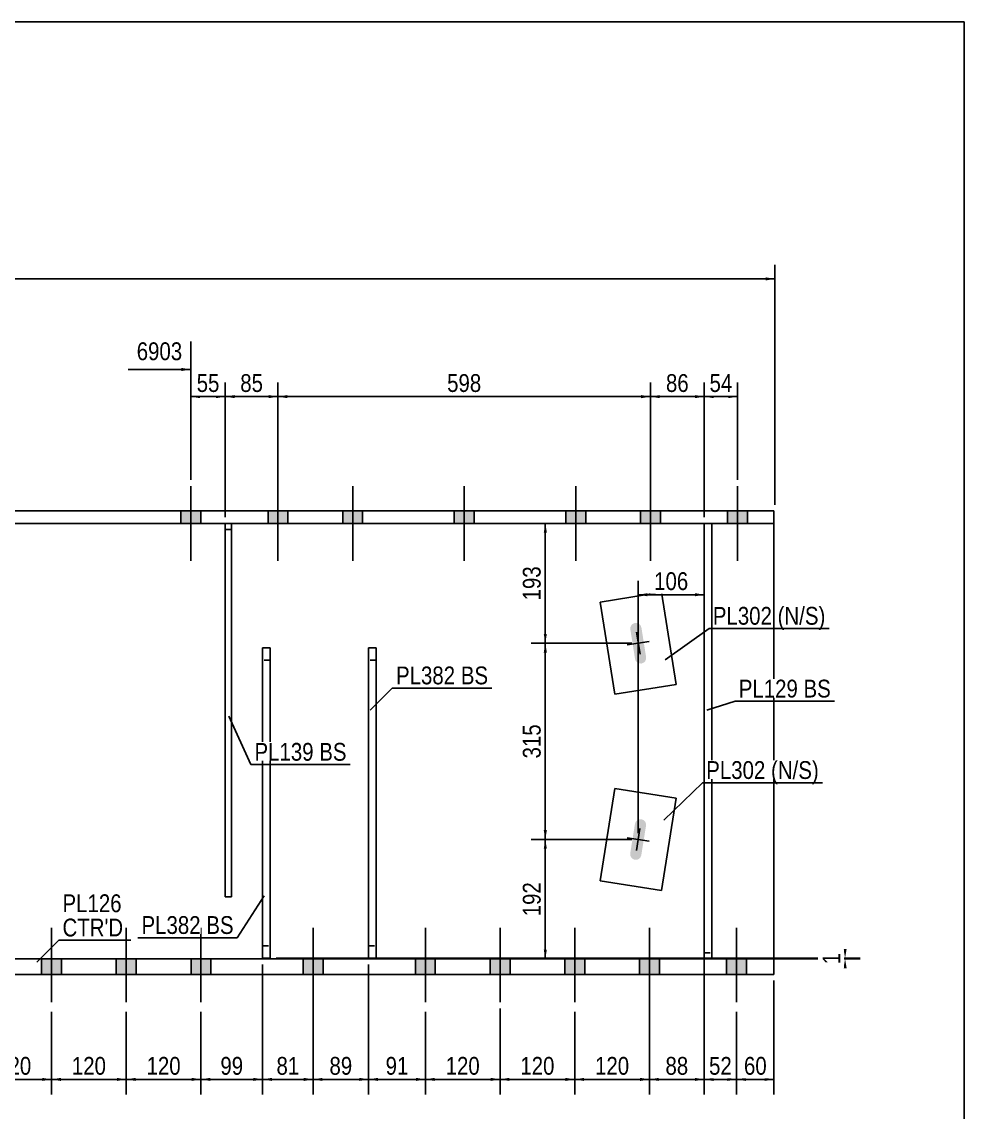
# Model space of a CAD drawing. Header units: millimetres. Extents: x -351 to 61, y -136 to 151.
# Drawn here: x -90.2 to 61.1, y -24.6 to 150.6 of the extents above; entities that cross this region are included whole.
import ezdxf

# ---------------------------------------------------------------- set-up
doc = ezdxf.new("R2010")
doc.units = ezdxf.units.MM
doc.linetypes.add('DXK_LINE_DOT1', pattern=[1.8814, 0.9407, -0.9407])
doc.styles.add('Arial Narrow', font='ARIALN.TTF', dxfattribs={"height": 0.2})

# ---------------------------------------------------------------- blocks, each defined once
blk = doc.blocks.new('Unknown-622253085-1209')
at = {"color": 5, "linetype": 'Continuous'}
for p, q in [((61.13, 150.61), (-348.87, 150.61)), ((61.13, -136.39), (61.13, 150.61))]:
    blk.add_line(p, q, dxfattribs=at)
blk = doc.blocks.new('Bolt-622253085-1263 - 1230')
at = {"linetype": 'Continuous'}
for points in [[(-109.86, 0), (-113.06, 0), (-113.06, -2.5), (-109.86, -2.5)], [(-109.86, 0), (-113.06, 0), (-113.06, -2.5), (-109.86, -2.5)], [(-109.86, 0), (-113.06, 0), (-113.06, -2.5), (-109.86, -2.5)], [(-109.86, 0), (-113.06, 0), (-113.06, -2.5), (-109.86, -2.5)], [(-95.86, 0), (-99.06, 0), (-99.06, -2.5), (-95.86, -2.5)], [(-95.86, 0), (-99.06, 0), (-99.06, -2.5), (-95.86, -2.5)], [(-95.86, 0), (-99.06, 0), (-99.06, -2.5), (-95.86, -2.5)], [(-95.86, 0), (-99.06, 0), (-99.06, -2.5), (-95.86, -2.5)], [(-83.86, 0), (-87.06, 0), (-87.06, -2.5), (-83.86, -2.5)], [(-83.86, 0), (-87.06, 0), (-87.06, -2.5), (-83.86, -2.5)], [(-83.86, 0), (-87.06, 0), (-87.06, -2.5), (-83.86, -2.5)], [(-83.86, 0), (-87.06, 0), (-87.06, -2.5), (-83.86, -2.5)], [(-71.86, 0), (-75.06, 0), (-75.06, -2.5), (-71.86, -2.5)], [(-71.86, 0), (-75.06, 0), (-75.06, -2.5), (-71.86, -2.5)], [(-71.86, 0), (-75.06, 0), (-75.06, -2.5), (-71.86, -2.5)], [(-71.86, 0), (-75.06, 0), (-75.06, -2.5), (-71.86, -2.5)], [(-59.86, 0), (-63.06, 0), (-63.06, -2.5), (-59.86, -2.5)], [(-59.86, 0), (-63.06, 0), (-63.06, -2.5), (-59.86, -2.5)], [(-59.86, 0), (-63.06, 0), (-63.06, -2.5), (-59.86, -2.5)], [(-59.86, 0), (-63.06, 0), (-63.06, -2.5), (-59.86, -2.5)], [(-41.84, 0), (-45.04, 0), (-45.04, -2.5), (-41.84, -2.5)], [(-41.84, 0), (-45.04, 0), (-45.04, -2.5), (-41.84, -2.5)], [(-41.84, 0), (-45.04, 0), (-45.04, -2.5), (-41.84, -2.5)], [(-41.84, 0), (-45.04, 0), (-45.04, -2.5), (-41.84, -2.5)], [(-23.82, 0), (-27.02, 0), (-27.02, -2.5), (-23.82, -2.5)], [(-23.82, 0), (-27.02, 0), (-27.02, -2.5), (-23.82, -2.5)], [(-23.82, 0), (-27.02, 0), (-27.02, -2.5), (-23.82, -2.5)], [(-23.82, 0), (-27.02, 0), (-27.02, -2.5), (-23.82, -2.5)], [(-11.82, 0), (-15.02, 0), (-15.02, -2.5), (-11.82, -2.5)], [(-11.82, 0), (-15.02, 0), (-15.02, -2.5), (-11.82, -2.5)], [(-11.82, 0), (-15.02, 0), (-15.02, -2.5), (-11.82, -2.5)], [(-11.82, 0), (-15.02, 0), (-15.02, -2.5), (-11.82, -2.5)], [(0.18, 0), (-3.02, 0), (-3.02, -2.5), (0.18, -2.5)], [(0.18, 0), (-3.02, 0), (-3.02, -2.5), (0.18, -2.5)], [(0.18, 0), (-3.02, 0), (-3.02, -2.5), (0.18, -2.5)], [(0.18, 0), (-3.02, 0), (-3.02, -2.5), (0.18, -2.5)], [(12.18, 0), (8.98, 0), (8.98, -2.5), (12.18, -2.5)], [(12.18, 0), (8.98, 0), (8.98, -2.5), (12.18, -2.5)], [(12.18, 0), (8.98, 0), (8.98, -2.5), (12.18, -2.5)], [(12.18, 0), (8.98, 0), (8.98, -2.5), (12.18, -2.5)], [(26.18, 0), (22.98, 0), (22.98, -2.5), (26.18, -2.5)], [(26.18, 0), (22.98, 0), (22.98, -2.5), (26.18, -2.5)], [(26.18, 0), (22.98, 0), (22.98, -2.5), (26.18, -2.5)], [(26.18, 0), (22.98, 0), (22.98, -2.5), (26.18, -2.5)]]:
    blk.add_hatch(color=3, dxfattribs=at).paths.add_polyline_path(points)
at = {"color": 3, "linetype": 'Continuous'}
for p, q in [((-111.46, -6.98), (-111.46, 5)), ((-111.46, -6.98), (-111.46, 5)), ((-111.46, -6.98), (-111.46, 5)), ((-111.46, -6.98), (-111.46, 5)), ((-97.46, -6.98), (-97.46, 5)), ((-97.46, -6.98), (-97.46, 5)), ((-97.46, -6.98), (-97.46, 5)), ((-97.46, -6.98), (-97.46, 5)), ((-85.46, -6.98), (-85.46, 5)), ((-85.46, -6.98), (-85.46, 5)), ((-85.46, -6.98), (-85.46, 5)), ((-85.46, -6.98), (-85.46, 5)), ((-73.46, -6.98), (-73.46, 5)), ((-73.46, -6.98), (-73.46, 5)), ((-73.46, -6.98), (-73.46, 5)), ((-73.46, -6.98), (-73.46, 5)), ((-61.46, -6.98), (-61.46, 5)), ((-61.46, -6.98), (-61.46, 5)), ((-61.46, -6.98), (-61.46, 5)), ((-61.46, -6.98), (-61.46, 5)), ((-43.44, -6.98), (-43.44, 5)), ((-43.44, -6.98), (-43.44, 5)), ((-43.44, -6.98), (-43.44, 5)), ((-43.44, -6.98), (-43.44, 5)), ((-25.42, -6.98), (-25.42, 5)), ((-25.42, -6.98), (-25.42, 5)), ((-25.42, -6.98), (-25.42, 5)), ((-25.42, -6.98), (-25.42, 5)), ((-13.42, -6.98), (-13.42, 5)), ((-13.42, -6.98), (-13.42, 5)), ((-13.42, -6.98), (-13.42, 5)), ((-13.42, -6.98), (-13.42, 5)), ((-1.42, -6.98), (-1.42, 5)), ((-1.42, -6.98), (-1.42, 5)), ((-1.42, -6.98), (-1.42, 5)), ((-1.42, -6.98), (-1.42, 5)), ((10.58, -6.98), (10.58, 5)), ((10.58, -6.98), (10.58, 5)), ((10.58, -6.98), (10.58, 5)), ((10.58, -6.98), (10.58, 5)), ((24.58, -6.98), (24.58, 5)), ((24.58, -6.98), (24.58, 5)), ((24.58, -6.98), (24.58, 5)), ((24.58, -6.98), (24.58, 5)), ((-113.06, -2.5), (-113.06, 0)), ((-113.06, -2.5), (-113.06, 0)), ((-113.06, -2.5), (-113.06, 0)), ((-113.06, -2.5), (-113.06, 0)), ((-109.86, -2.5), (-109.86, 0)), ((-109.86, -2.5), (-109.86, 0)), ((-109.86, -2.5), (-109.86, 0)), ((-109.86, -2.5), (-109.86, 0)), ((-99.06, -2.5), (-99.06, 0)), ((-99.06, -2.5), (-99.06, 0)), ((-99.06, -2.5), (-99.06, 0)), ((-99.06, -2.5), (-99.06, 0)), ((-95.86, -2.5), (-95.86, 0)), ((-95.86, -2.5), (-95.86, 0)), ((-95.86, -2.5), (-95.86, 0)), ((-95.86, -2.5), (-95.86, 0)), ((-87.06, -2.5), (-87.06, 0)), ((-87.06, -2.5), (-87.06, 0)), ((-87.06, -2.5), (-87.06, 0)), ((-87.06, -2.5), (-87.06, 0)), ((-83.86, -2.5), (-83.86, 0)), ((-83.86, -2.5), (-83.86, 0)), ((-83.86, -2.5), (-83.86, 0)), ((-83.86, -2.5), (-83.86, 0)), ((-75.06, -2.5), (-75.06, 0)), ((-75.06, -2.5), (-75.06, 0)), ((-75.06, -2.5), (-75.06, 0)), ((-75.06, -2.5), (-75.06, 0)), ((-71.86, -2.5), (-71.86, 0)), ((-71.86, -2.5), (-71.86, 0)), ((-71.86, -2.5), (-71.86, 0)), ((-71.86, -2.5), (-71.86, 0)), ((-63.06, -2.5), (-63.06, 0)), ((-63.06, -2.5), (-63.06, 0)), ((-63.06, -2.5), (-63.06, 0)), ((-63.06, -2.5), (-63.06, 0)), ((-59.86, -2.5), (-59.86, 0)), ((-59.86, -2.5), (-59.86, 0)), ((-59.86, -2.5), (-59.86, 0)), ((-59.86, -2.5), (-59.86, 0)), ((-45.04, -2.5), (-45.04, 0)), ((-45.04, -2.5), (-45.04, 0)), ((-45.04, -2.5), (-45.04, 0)), ((-45.04, -2.5), (-45.04, 0)), ((-41.84, -2.5), (-41.84, 0)), ((-41.84, -2.5), (-41.84, 0)), ((-41.84, -2.5), (-41.84, 0)), ((-41.84, -2.5), (-41.84, 0)), ((-27.02, -2.5), (-27.02, 0)), ((-27.02, -2.5), (-27.02, 0)), ((-27.02, -2.5), (-27.02, 0)), ((-27.02, -2.5), (-27.02, 0)), ((-23.82, -2.5), (-23.82, 0)), ((-23.82, -2.5), (-23.82, 0)), ((-23.82, -2.5), (-23.82, 0)), ((-23.82, -2.5), (-23.82, 0)), ((-15.02, -2.5), (-15.02, 0)), ((-15.02, -2.5), (-15.02, 0)), ((-15.02, -2.5), (-15.02, 0)), ((-15.02, -2.5), (-15.02, 0)), ((-11.82, -2.5), (-11.82, 0)), ((-11.82, -2.5), (-11.82, 0)), ((-11.82, -2.5), (-11.82, 0)), ((-11.82, -2.5), (-11.82, 0)), ((-3.02, -2.5), (-3.02, 0)), ((-3.02, -2.5), (-3.02, 0)), ((-3.02, -2.5), (-3.02, 0)), ((-3.02, -2.5), (-3.02, 0)), ((0.18, -2.5), (0.18, 0)), ((0.18, -2.5), (0.18, 0)), ((0.18, -2.5), (0.18, 0)), ((0.18, -2.5), (0.18, 0)), ((8.98, -2.5), (8.98, 0)), ((8.98, -2.5), (8.98, 0)), ((8.98, -2.5), (8.98, 0)), ((8.98, -2.5), (8.98, 0)), ((12.18, -2.5), (12.18, 0)), ((12.18, -2.5), (12.18, 0)), ((12.18, -2.5), (12.18, 0)), ((12.18, -2.5), (12.18, 0)), ((22.98, -2.5), (22.98, 0)), ((22.98, -2.5), (22.98, 0)), ((22.98, -2.5), (22.98, 0)), ((22.98, -2.5), (22.98, 0)), ((26.18, -2.5), (26.18, 0)), ((26.18, -2.5), (26.18, 0)), ((26.18, -2.5), (26.18, 0)), ((26.18, -2.5), (26.18, 0))]:
    blk.add_line(p, q, dxfattribs=at)
blk = doc.blocks.new('Part-622253085-1255 - 1230')
at = {"color": 2, "linetype": 'Continuous'}
for p, q in [((2.66, 57.35), (12.53, 58.92)), ((12.53, 58.92), (14.89, 44.11)), ((5.01, 42.54), (2.66, 57.35)), ((14.89, 44.11), (5.01, 42.54))]:
    blk.add_line(p, q, dxfattribs=at)
blk = doc.blocks.new('Bolt-622253085-1264 - 1230')
at = {"linetype": 'Continuous'}
blk.add_hatch(color=3, dxfattribs=at).paths.add_polyline_path([(8.62, 47.63), (8.94, 47.49), (9.29, 47.47), (9.62, 47.59), (9.88, 47.83), (10.03, 48.15), (10.04, 48.5), (9.29, 53.24), (9.16, 53.57), (8.93, 53.83), (8.61, 53.98), (8.26, 53.99), (7.93, 53.87), (7.67, 53.63), (7.52, 53.31), (7.51, 52.96), (8.26, 48.22), (8.38, 47.89)])
at = {"color": 3, "linetype": 'Continuous'}
for p, q in [((7, 50.45), (10.55, 51.01)), ((8.49, 52.51), (9.06, 48.95))]:
    blk.add_line(p, q, dxfattribs=at)
blk = doc.blocks.new('Part-622253085-1260 - 1230')
at = {"color": 2, "linetype": 'Continuous'}
for p, q in [((2.64, 12.56), (5, 27.38)), ((5, 27.38), (14.88, 25.81)), ((14.88, 25.81), (12.52, 10.99)), ((12.52, 10.99), (2.64, 12.56))]:
    blk.add_line(p, q, dxfattribs=at)
blk = doc.blocks.new('Bolt-622253085-1265 - 1230')
at = {"linetype": 'Continuous'}
blk.add_hatch(color=3, dxfattribs=at).paths.add_polyline_path([(9.87, 22.09), (9.61, 22.32), (9.28, 22.45), (8.93, 22.43), (8.61, 22.29), (8.37, 22.03), (8.25, 21.7), (7.49, 16.96), (7.51, 16.61), (7.66, 16.29), (7.91, 16.05), (8.24, 15.93), (8.59, 15.94), (8.91, 16.09), (9.15, 16.35), (9.27, 16.68), (10.03, 21.42), (10.01, 21.77)])
at = {"color": 3, "linetype": 'Continuous'}
for p, q in [((10.54, 18.9), (6.98, 19.47)), ((8.48, 17.41), (9.04, 20.96))]:
    blk.add_line(p, q, dxfattribs=at)
blk = doc.blocks.new('Part-622253085-1526 - 1230')
at = {"color": 2, "linetype": 'Continuous'}
for p, q in [((30.58, 0), (-117.48, 0)), ((-117.48, -2.5), (-117.48, 0)), ((30.58, -2.5), (30.58, 0)), ((30.58, -2.5), (-117.48, -2.5))]:
    blk.add_line(p, q, dxfattribs=at)
blk = doc.blocks.new('Part-622253085-1390 - 1230')
at = {"color": 2, "linetype": 'Continuous'}
for p, q in [((-57.56, 70), (-57.56, 10)), ((-56.56, 70), (-56.56, 10)), ((-56.56, 10), (-57.56, 10))]:
    blk.add_line(p, q, dxfattribs=at)
at = {"color": 7, "linetype": 'DXK_LINE_DOT1'}
for p, q in [((-57.56, 70), (-56.56, 70)), ((-57.56, 69), (-56.56, 69))]:
    blk.add_line(p, q, dxfattribs=at)
blk = doc.blocks.new('Part-622253085-1413 - 1230')
at = {"color": 7, "linetype": 'DXK_LINE_DOT1'}
for p, q in [((-57.56, 10), (-57.56, 70)), ((-56.56, 70), (-56.56, 10)), ((-56.56, 10), (-57.56, 10))]:
    blk.add_line(p, q, dxfattribs=at)
blk = doc.blocks.new('Part-622253085-4126 - 1230')
at = {"color": 2, "linetype": 'Continuous'}
for p, q in [((-51.56, 50), (-51.56, 0.1)), ((-50.36, 50), (-51.56, 50)), ((-50.36, 50), (-50.36, 0.1)), ((-50.36, 0.1), (-51.56, 0.1))]:
    blk.add_line(p, q, dxfattribs=at)
blk = doc.blocks.new('Part-622253085-1470 - 1230')
at = {"color": 7, "linetype": 'DXK_LINE_DOT1'}
for p, q in [((19.38, 70), (19.38, 0)), ((19.38, 70), (20.58, 70)), ((20.58, 70), (20.58, 0)), ((19.38, 1), (20.58, 1)), ((20.58, 0), (19.38, 0))]:
    blk.add_line(p, q, dxfattribs=at)
blk = doc.blocks.new('Part-622253085-1497 - 1230')
at = {"color": 2, "linetype": 'Continuous'}
for p, q in [((19.38, 0), (19.38, 70)), ((19.38, 70), (20.58, 70)), ((20.58, 70), (20.58, 0)), ((20.58, 0), (19.38, 0))]:
    blk.add_line(p, q, dxfattribs=at)
blk = doc.blocks.new('Bolt-622253085-4132 - 1230')
at = {"linetype": 'Continuous'}
for points in [[(-61.49, 72), (-64.69, 72), (-64.69, 70), (-61.49, 70)], [(-61.49, 72), (-64.69, 72), (-64.69, 70), (-61.49, 70)], [(-47.49, 72), (-50.69, 72), (-50.69, 70), (-47.49, 70)], [(-47.49, 72), (-50.69, 72), (-50.69, 70), (-47.49, 70)], [(-35.49, 72), (-38.69, 72), (-38.69, 70), (-35.49, 70)], [(-35.49, 72), (-38.69, 72), (-38.69, 70), (-35.49, 70)], [(-17.57, 72), (-20.77, 72), (-20.77, 70), (-17.57, 70)], [(-17.57, 72), (-20.77, 72), (-20.77, 70), (-17.57, 70)], [(0.34, 72), (-2.86, 72), (-2.86, 70), (0.34, 70)], [(0.34, 72), (-2.86, 72), (-2.86, 70), (0.34, 70)], [(12.34, 72), (9.14, 72), (9.14, 70), (12.34, 70)], [(12.34, 72), (9.14, 72), (9.14, 70), (12.34, 70)], [(26.34, 72), (23.14, 72), (23.14, 70), (26.34, 70)], [(26.34, 72), (23.14, 72), (23.14, 70), (26.34, 70)]]:
    blk.add_hatch(color=3, dxfattribs=at).paths.add_polyline_path(points)
at = {"color": 3, "linetype": 'Continuous'}
for p, q in [((-63.09, 75.97), (-63.09, 64)), ((-63.09, 75.97), (-63.09, 64)), ((-49.09, 75.97), (-49.09, 64)), ((-49.09, 75.97), (-49.09, 64)), ((-37.09, 75.97), (-37.09, 64)), ((-37.09, 75.97), (-37.09, 64)), ((-19.17, 75.97), (-19.17, 64)), ((-19.17, 75.97), (-19.17, 64)), ((-1.26, 75.97), (-1.26, 64)), ((-1.26, 75.97), (-1.26, 64)), ((10.74, 75.97), (10.74, 64)), ((10.74, 75.97), (10.74, 64)), ((24.74, 75.97), (24.74, 64)), ((24.74, 75.97), (24.74, 64)), ((-64.69, 72), (-64.69, 70)), ((-64.69, 72), (-64.69, 70)), ((-61.49, 72), (-61.49, 70)), ((-61.49, 72), (-61.49, 70)), ((-50.69, 72), (-50.69, 70)), ((-50.69, 72), (-50.69, 70)), ((-47.49, 72), (-47.49, 70)), ((-47.49, 72), (-47.49, 70)), ((-38.69, 72), (-38.69, 70)), ((-38.69, 72), (-38.69, 70)), ((-35.49, 72), (-35.49, 70)), ((-35.49, 72), (-35.49, 70)), ((-20.77, 72), (-20.77, 70)), ((-20.77, 72), (-20.77, 70)), ((-17.57, 72), (-17.57, 70)), ((-17.57, 72), (-17.57, 70)), ((-2.86, 72), (-2.86, 70)), ((-2.86, 72), (-2.86, 70)), ((0.34, 72), (0.34, 70)), ((0.34, 72), (0.34, 70)), ((9.14, 72), (9.14, 70)), ((9.14, 72), (9.14, 70)), ((12.34, 72), (12.34, 70)), ((12.34, 72), (12.34, 70)), ((23.14, 72), (23.14, 70)), ((23.14, 72), (23.14, 70)), ((26.34, 72), (26.34, 70)), ((26.34, 72), (26.34, 70))]:
    blk.add_line(p, q, dxfattribs=at)
blk = doc.blocks.new('Part-622253085-1592 - 1230')
at = {"color": 2, "linetype": 'Continuous'}
for p, q in [((-154.4, 70), (-154.4, 0)), ((30.58, 70), (30.58, 0))]:
    blk.add_line(p, q, dxfattribs=at)
at = {"color": 7, "linetype": 'DXK_LINE_DOT1'}
for p, q in [((-154.4, 70), (-103.33, 70)), ((-102.13, 70), (-57.56, 70)), ((-56.56, 70), (19.38, 70)), ((20.58, 70), (30.58, 70)), ((-154.4, 0), (-103.33, 0)), ((-102.13, 0), (19.38, 0)), ((20.58, 0), (30.58, 0))]:
    blk.add_line(p, q, dxfattribs=at)
blk = doc.blocks.new('Part-622253085-1614 - 1230')
at = {"color": 2, "linetype": 'Continuous'}
for p, q in [((-184.4, 70), (-184.4, 72)), ((-184.4, 72), (30.58, 72)), ((30.58, 72), (30.58, 70)), ((30.58, 70), (-184.4, 70))]:
    blk.add_line(p, q, dxfattribs=at)
blk = doc.blocks.new('Part-622253085-4130 - 1230')
at = {"color": 2, "linetype": 'Continuous'}
for p, q in [((-34.53, 50), (-34.53, 0.1)), ((-33.33, 50), (-34.53, 50)), ((-33.33, 50), (-33.33, 0.1)), ((-33.33, 0.1), (-34.53, 0.1))]:
    blk.add_line(p, q, dxfattribs=at)
blk = doc.blocks.new('Part-622253085-4124 - 1230')
at = {"color": 7, "linetype": 'DXK_LINE_DOT1'}
for p, q in [((-51.56, 0.1), (-51.56, 50)), ((-51.56, 50), (-50.36, 50)), ((-50.36, 50), (-50.36, 0.1)), ((-50.36, 48), (-51.56, 48)), ((-51.56, 2.1), (-50.36, 2.1)), ((-50.36, 0.1), (-51.56, 0.1))]:
    blk.add_line(p, q, dxfattribs=at)
blk = doc.blocks.new('Part-622253085-4128 - 1230')
at = {"color": 7, "linetype": 'DXK_LINE_DOT1'}
for p, q in [((-34.53, 0.1), (-34.53, 50)), ((-34.53, 50), (-33.33, 50)), ((-33.33, 50), (-33.33, 0.1)), ((-33.33, 48), (-34.53, 48)), ((-34.53, 2.1), (-33.33, 2.1)), ((-33.33, 0.1), (-34.53, 0.1))]:
    blk.add_line(p, q, dxfattribs=at)
blk = doc.blocks.new('StraightDimension-622253085-1645 - 1230')
at = {"linetype": 'Continuous'}
for points in [[(10.26, 58.28), (8.76, 58.53), (10.26, 58.78)], [(17.88, 58.78), (19.38, 58.53), (17.88, 58.28)]]:
    blk.add_hatch(color=7, dxfattribs=at).paths.add_polyline_path(points)
at = {"color": 7, "linetype": 'Continuous'}
for p, q in [((8.76, 20.19), (8.76, 60.78)), ((19.38, 18.46), (19.38, 60.78)), ((8.76, 58.53), (19.38, 58.53))]:
    blk.add_line(p, q, dxfattribs=at)
at = {"color": 0}
blk.add_wipeout([(17.41, 58.68), (17.41, 62.88), (10.73, 62.88), (10.73, 58.68)], dxfattribs=at)
at = {"color": 3, "style": 'Arial Narrow'}
blk.add_text('106', height=2.863, dxfattribs=at).set_placement((11.33, 59.28))
blk = doc.blocks.new('StraightDimension-622253085-1687 - 1230')
at = {"linetype": 'Continuous'}
for points in [[(-6.4, 17.69), (-6.15, 19.19), (-5.9, 17.69)], [(-5.9, 1.5), (-6.15, 0), (-6.4, 1.5)]]:
    blk.add_hatch(color=7, dxfattribs=at).paths.add_polyline_path(points)
at = {"color": 7, "linetype": 'Continuous'}
for p, q in [((7.76, 19.19), (-8.4, 19.19)), ((-6.15, 0), (-6.15, 19.19)), ((9.33, 0), (-8.4, 0))]:
    blk.add_line(p, q, dxfattribs=at)
at = {"color": 0}
blk.add_wipeout([(-6.3, 12.94), (-10.5, 12.94), (-10.5, 6.25), (-6.3, 6.25)], dxfattribs=at)
at = {"color": 3, "style": 'Arial Narrow'}
blk.add_text('192', height=2.863, rotation=90.0002, dxfattribs=at).set_placement((-6.9, 6.85))
blk = doc.blocks.new('StraightDimension-622253085-1710 - 1230')
at = {"linetype": 'Continuous'}
for points in [[(-6.4, 49.23), (-6.15, 50.73), (-5.9, 49.23)], [(-5.9, 20.69), (-6.15, 19.19), (-6.4, 20.69)]]:
    blk.add_hatch(color=7, dxfattribs=at).paths.add_polyline_path(points)
at = {"color": 7, "linetype": 'Continuous'}
for p, q in [((7.77, 50.73), (-8.4, 50.73)), ((-6.15, 19.19), (-6.15, 50.73)), ((7.76, 19.19), (-8.4, 19.19))]:
    blk.add_line(p, q, dxfattribs=at)
at = {"color": 0}
blk.add_wipeout([(-6.3, 38.3), (-10.5, 38.3), (-10.5, 31.62), (-6.3, 31.62)], dxfattribs=at)
at = {"color": 3, "style": 'Arial Narrow'}
blk.add_text('315', height=2.863, rotation=90.0002, dxfattribs=at).set_placement((-6.9, 32.22))
blk = doc.blocks.new('StraightDimension-622253085-1737 - 1230')
at = {"linetype": 'Continuous'}
for points in [[(-6.4, 68.5), (-6.15, 70), (-5.9, 68.5)], [(-5.9, 52.23), (-6.15, 50.73), (-6.4, 52.23)]]:
    blk.add_hatch(color=7, dxfattribs=at).paths.add_polyline_path(points)
at = {"color": 7, "linetype": 'Continuous'}
for p, q in [((-3.47, 70), (-8.4, 70)), ((-6.15, 50.73), (-6.15, 70)), ((7.77, 50.73), (-8.4, 50.73))]:
    blk.add_line(p, q, dxfattribs=at)
at = {"color": 0}
blk.add_wipeout([(-6.3, 63.71), (-10.5, 63.71), (-10.5, 57.02), (-6.3, 57.02)], dxfattribs=at)
at = {"color": 3, "style": 'Arial Narrow'}
blk.add_text('193', height=2.863, rotation=90.0002, dxfattribs=at).set_placement((-6.9, 57.62))
blk = doc.blocks.new('StraightDimension-622253085-1854 - 1230')
at = {"linetype": 'Continuous'}
blk.add_hatch(color=7, dxfattribs=at).paths.add_polyline_path([(29.24, 109.54), (30.74, 109.29), (29.24, 109.04)])
at = {"color": 7, "linetype": 'Continuous'}
for p, q in [((30.74, 73), (30.74, 111.54)), ((-301.5, 109.29), (30.74, 109.29))]:
    blk.add_line(p, q, dxfattribs=at)
blk = doc.blocks.new('StraightDimension-622253085-6777 - 1230')
at = {"linetype": 'Continuous'}
for points in [[(20.88, -19.62), (19.38, -19.37), (20.88, -19.12)], [(23.08, -19.12), (24.58, -19.37), (23.08, -19.62)]]:
    blk.add_hatch(color=7, dxfattribs=at).paths.add_polyline_path(points)
at = {"color": 7, "linetype": 'Continuous'}
for p, q in [((19.38, 9), (19.38, -21.77)), ((24.58, -8.5), (24.58, -21.77)), ((19.38, -19.37), (24.58, -19.37))]:
    blk.add_line(p, q, dxfattribs=at)
at = {"color": 0}
blk.add_wipeout([(24.41, -19.22), (24.41, -15.02), (19.55, -15.02), (19.55, -19.22)], dxfattribs=at)
at = {"color": 3, "style": 'Arial Narrow'}
blk.add_text('52', height=2.863, dxfattribs=at).set_placement((20.15, -18.62))
blk = doc.blocks.new('StraightDimension-622253085-4480 - 1230')
at = {"linetype": 'Continuous'}
for points in [[(42.25, 1.6), (42, 0.1), (41.75, 1.6)], [(41.75, -1.5), (42, 0), (42.25, -1.5)]]:
    blk.add_hatch(color=7, dxfattribs=at).paths.add_polyline_path(points)
at = {"color": 7, "linetype": 'Continuous'}
for p, q in [((-49.36, 0.1), (44.4, 0.1)), ((42, 0), (42, 0.1)), ((-32.33, 0), (44.4, 0))]:
    blk.add_line(p, q, dxfattribs=at)
at = {"color": 0}
blk.add_wipeout([(41.85, 1.56), (37.65, 1.56), (37.65, -1.46), (41.85, -1.46)], dxfattribs=at)
at = {"color": 3, "style": 'Arial Narrow'}
blk.add_text('1', height=2.86, rotation=90.0002, dxfattribs=at).set_placement((41.25, -0.86))
blk = doc.blocks.new('StraightDimension-622253085-4723 - 1230')
at = {"linetype": 'Continuous'}
blk.add_hatch(color=7, dxfattribs=at).paths.add_polyline_path([(-64.59, 94.98), (-63.09, 94.73), (-64.59, 94.48)])
at = {"color": 7, "linetype": 'Continuous'}
for p, q in [((-63.09, 76.97), (-63.09, 99.23)), ((-73.15, 94.73), (-63.09, 94.73))]:
    blk.add_line(p, q, dxfattribs=at)
at = {"color": 0}
blk.add_wipeout([(-63.86, 95.63), (-63.86, 99.83), (-72.38, 99.83), (-72.38, 95.63)], dxfattribs=at)
at = {"color": 3, "style": 'Arial Narrow'}
blk.add_text('6903', height=2.863, dxfattribs=at).set_placement((-71.78, 96.23))
blk = doc.blocks.new('StraightDimension-622253085-5328 - 1230')
at = {"linetype": 'Continuous'}
for points in [[(20.88, 90.12), (19.38, 90.37), (20.88, 90.62)], [(23.24, 90.62), (24.74, 90.37), (23.24, 90.12)]]:
    blk.add_hatch(color=7, dxfattribs=at).paths.add_polyline_path(points)
at = {"color": 7, "linetype": 'Continuous'}
for p, q in [((19.38, 71), (19.38, 92.62)), ((24.74, 76.97), (24.74, 92.62)), ((19.38, 90.37), (24.74, 90.37))]:
    blk.add_line(p, q, dxfattribs=at)
at = {"color": 0}
blk.add_wipeout([(24.49, 90.52), (24.49, 94.72), (19.63, 94.72), (19.63, 90.52)], dxfattribs=at)
at = {"color": 3, "style": 'Arial Narrow'}
blk.add_text('54', height=2.863, dxfattribs=at).set_placement((20.23, 91.12))
blk = doc.blocks.new('StraightDimension-622253085-5329 - 1230')
at = {"linetype": 'Continuous'}
for points in [[(12.24, 90.12), (10.74, 90.37), (12.24, 90.62)], [(17.88, 90.62), (19.38, 90.37), (17.88, 90.12)]]:
    blk.add_hatch(color=7, dxfattribs=at).paths.add_polyline_path(points)
at = {"color": 7, "linetype": 'Continuous'}
for p, q in [((10.74, 73.95), (10.74, 92.62)), ((19.38, 71), (19.38, 92.62)), ((10.74, 90.37), (19.38, 90.37))]:
    blk.add_line(p, q, dxfattribs=at)
at = {"color": 0}
blk.add_wipeout([(17.49, 90.52), (17.49, 94.72), (12.63, 94.72), (12.63, 90.52)], dxfattribs=at)
at = {"color": 3, "style": 'Arial Narrow'}
blk.add_text('86', height=2.863, dxfattribs=at).set_placement((13.23, 91.12))
blk = doc.blocks.new('StraightDimension-622253085-5330 - 1230')
at = {"linetype": 'Continuous'}
for points in [[(-47.59, 90.12), (-49.09, 90.37), (-47.59, 90.62)], [(9.24, 90.62), (10.74, 90.37), (9.24, 90.12)]]:
    blk.add_hatch(color=7, dxfattribs=at).paths.add_polyline_path(points)
at = {"color": 7, "linetype": 'Continuous'}
for p, q in [((-49.09, 70.99), (-49.09, 92.62)), ((10.74, 73.95), (10.74, 92.62)), ((-49.09, 90.37), (10.74, 90.37))]:
    blk.add_line(p, q, dxfattribs=at)
at = {"color": 0}
blk.add_wipeout([(-15.83, 90.52), (-15.83, 94.72), (-22.52, 94.72), (-22.52, 90.52)], dxfattribs=at)
at = {"color": 3, "style": 'Arial Narrow'}
blk.add_text('598', height=2.863, dxfattribs=at).set_placement((-21.92, 91.12))
blk = doc.blocks.new('StraightDimension-622253085-5331 - 1230')
at = {"linetype": 'Continuous'}
for points in [[(-56.06, 90.12), (-57.56, 90.37), (-56.06, 90.62)], [(-50.59, 90.62), (-49.09, 90.37), (-50.59, 90.12)]]:
    blk.add_hatch(color=7, dxfattribs=at).paths.add_polyline_path(points)
at = {"color": 7, "linetype": 'Continuous'}
for p, q in [((-57.56, 71), (-57.56, 92.62)), ((-49.09, 70.99), (-49.09, 92.62)), ((-57.56, 90.37), (-49.09, 90.37))]:
    blk.add_line(p, q, dxfattribs=at)
at = {"color": 0}
blk.add_wipeout([(-50.9, 90.52), (-50.9, 94.72), (-55.75, 94.72), (-55.75, 90.52)], dxfattribs=at)
at = {"color": 3, "style": 'Arial Narrow'}
blk.add_text('85', height=2.863, dxfattribs=at).set_placement((-55.15, 91.12))
blk = doc.blocks.new('StraightDimension-622253085-5332 - 1230')
at = {"linetype": 'Continuous'}
for points in [[(-61.59, 90.12), (-63.09, 90.37), (-61.59, 90.62)], [(-59.06, 90.62), (-57.56, 90.37), (-59.06, 90.12)]]:
    blk.add_hatch(color=7, dxfattribs=at).paths.add_polyline_path(points)
at = {"color": 7, "linetype": 'Continuous'}
for p, q in [((-63.09, 78), (-63.09, 92.62)), ((-57.56, 71), (-57.56, 92.62)), ((-63.09, 90.37), (-57.56, 90.37))]:
    blk.add_line(p, q, dxfattribs=at)
at = {"color": 0}
blk.add_wipeout([(-57.9, 90.52), (-57.9, 94.72), (-62.75, 94.72), (-62.75, 90.52)], dxfattribs=at)
at = {"color": 3, "style": 'Arial Narrow'}
blk.add_text('55', height=2.863, dxfattribs=at).set_placement((-62.15, 91.12))
blk = doc.blocks.new('StraightDimension-622253085-6776 - 1230')
at = {"linetype": 'Continuous'}
for points in [[(26.08, -19.62), (24.58, -19.37), (26.08, -19.12)], [(29.08, -19.12), (30.58, -19.37), (29.08, -19.62)]]:
    blk.add_hatch(color=7, dxfattribs=at).paths.add_polyline_path(points)
at = {"color": 7, "linetype": 'Continuous'}
for p, q in [((30.58, -3.5), (30.58, -21.77)), ((24.58, -8.5), (24.58, -21.77)), ((24.58, -19.37), (30.58, -19.37))]:
    blk.add_line(p, q, dxfattribs=at)
at = {"color": 0}
blk.add_wipeout([(30.01, -19.22), (30.01, -15.02), (25.16, -15.02), (25.16, -19.22)], dxfattribs=at)
at = {"color": 3, "style": 'Arial Narrow'}
blk.add_text('60', height=2.863, dxfattribs=at).set_placement((25.76, -18.62))
blk = doc.blocks.new('StraightDimension-622253085-6778 - 1230')
at = {"linetype": 'Continuous'}
for points in [[(12.08, -19.62), (10.58, -19.37), (12.08, -19.12)], [(17.88, -19.12), (19.38, -19.37), (17.88, -19.62)]]:
    blk.add_hatch(color=7, dxfattribs=at).paths.add_polyline_path(points)
at = {"color": 7, "linetype": 'Continuous'}
for p, q in [((19.38, 9), (19.38, -21.77)), ((10.58, -3.5), (10.58, -21.77)), ((10.58, -19.37), (19.38, -19.37))]:
    blk.add_line(p, q, dxfattribs=at)
at = {"color": 0}
blk.add_wipeout([(17.41, -19.22), (17.41, -15.02), (12.55, -15.02), (12.55, -19.22)], dxfattribs=at)
at = {"color": 3, "style": 'Arial Narrow'}
blk.add_text('88', height=2.863, dxfattribs=at).set_placement((13.15, -18.62))
blk = doc.blocks.new('StraightDimension-622253085-6779 - 1230')
at = {"linetype": 'Continuous'}
for points in [[(0.08, -19.62), (-1.42, -19.37), (0.08, -19.12)], [(9.08, -19.12), (10.58, -19.37), (9.08, -19.62)]]:
    blk.add_hatch(color=7, dxfattribs=at).paths.add_polyline_path(points)
at = {"color": 7, "linetype": 'Continuous'}
for p, q in [((10.58, -3.5), (10.58, -21.77)), ((-1.42, -8.5), (-1.42, -21.77)), ((-1.42, -19.37), (10.58, -19.37))]:
    blk.add_line(p, q, dxfattribs=at)
at = {"color": 0}
blk.add_wipeout([(7.93, -19.22), (7.93, -15.02), (1.24, -15.02), (1.24, -19.22)], dxfattribs=at)
at = {"color": 3, "style": 'Arial Narrow'}
blk.add_text('120', height=2.863, dxfattribs=at).set_placement((1.84, -18.62))
blk = doc.blocks.new('StraightDimension-622253085-6780 - 1230')
at = {"linetype": 'Continuous'}
for points in [[(-11.92, -19.62), (-13.42, -19.37), (-11.92, -19.12)], [(-2.92, -19.12), (-1.42, -19.37), (-2.92, -19.62)]]:
    blk.add_hatch(color=7, dxfattribs=at).paths.add_polyline_path(points)
at = {"color": 7, "linetype": 'Continuous'}
for p, q in [((-13.42, -7.98), (-13.42, -21.77)), ((-1.42, -8.5), (-1.42, -21.77)), ((-13.42, -19.37), (-1.42, -19.37))]:
    blk.add_line(p, q, dxfattribs=at)
at = {"color": 0}
blk.add_wipeout([(-4.07, -19.22), (-4.07, -15.02), (-10.76, -15.02), (-10.76, -19.22)], dxfattribs=at)
at = {"color": 3, "style": 'Arial Narrow'}
blk.add_text('120', height=2.863, dxfattribs=at).set_placement((-10.16, -18.62))
blk = doc.blocks.new('StraightDimension-622253085-6781 - 1230')
at = {"linetype": 'Continuous'}
for points in [[(-23.92, -19.62), (-25.42, -19.37), (-23.92, -19.12)], [(-14.92, -19.12), (-13.42, -19.37), (-14.92, -19.62)]]:
    blk.add_hatch(color=7, dxfattribs=at).paths.add_polyline_path(points)
at = {"color": 7, "linetype": 'Continuous'}
for p, q in [((-25.42, -8.5), (-25.42, -21.77)), ((-13.42, -7.98), (-13.42, -21.77)), ((-25.42, -19.37), (-13.42, -19.37))]:
    blk.add_line(p, q, dxfattribs=at)
at = {"color": 0}
blk.add_wipeout([(-16.07, -19.22), (-16.07, -15.02), (-22.76, -15.02), (-22.76, -19.22)], dxfattribs=at)
at = {"color": 3, "style": 'Arial Narrow'}
blk.add_text('120', height=2.863, dxfattribs=at).set_placement((-22.16, -18.62))
blk = doc.blocks.new('StraightDimension-622253085-6782 - 1230')
at = {"linetype": 'Continuous'}
for points in [[(-33.03, -19.62), (-34.53, -19.37), (-33.03, -19.12)], [(-26.92, -19.12), (-25.42, -19.37), (-26.92, -19.62)]]:
    blk.add_hatch(color=7, dxfattribs=at).paths.add_polyline_path(points)
at = {"color": 7, "linetype": 'Continuous'}
for p, q in [((-34.53, -0.9), (-34.53, -21.77)), ((-25.42, -8.5), (-25.42, -21.77)), ((-34.53, -19.37), (-25.42, -19.37))]:
    blk.add_line(p, q, dxfattribs=at)
at = {"color": 0}
blk.add_wipeout([(-27.55, -19.22), (-27.55, -15.02), (-32.4, -15.02), (-32.4, -19.22)], dxfattribs=at)
at = {"color": 3, "style": 'Arial Narrow'}
blk.add_text('91', height=2.863, dxfattribs=at).set_placement((-31.8, -18.62))
blk = doc.blocks.new('StraightDimension-622253085-6783 - 1230')
at = {"linetype": 'Continuous'}
for points in [[(-41.95, -19.62), (-43.45, -19.37), (-41.95, -19.12)], [(-36.03, -19.12), (-34.53, -19.37), (-36.03, -19.62)]]:
    blk.add_hatch(color=7, dxfattribs=at).paths.add_polyline_path(points)
at = {"color": 7, "linetype": 'Continuous'}
for p, q in [((-43.45, -1), (-43.45, -21.77)), ((-34.53, -0.9), (-34.53, -21.77)), ((-43.45, -19.37), (-34.53, -19.37))]:
    blk.add_line(p, q, dxfattribs=at)
at = {"color": 0}
blk.add_wipeout([(-36.56, -19.22), (-36.56, -15.02), (-41.42, -15.02), (-41.42, -19.22)], dxfattribs=at)
at = {"color": 3, "style": 'Arial Narrow'}
blk.add_text('89', height=2.863, dxfattribs=at).set_placement((-40.82, -18.62))
blk = doc.blocks.new('StraightDimension-622253085-6784 - 1230')
at = {"linetype": 'Continuous'}
for points in [[(-50.06, -19.62), (-51.56, -19.37), (-50.06, -19.12)], [(-44.95, -19.12), (-43.45, -19.37), (-44.95, -19.62)]]:
    blk.add_hatch(color=7, dxfattribs=at).paths.add_polyline_path(points)
at = {"color": 7, "linetype": 'Continuous'}
for p, q in [((-51.56, -0.9), (-51.56, -21.77)), ((-43.45, -1), (-43.45, -21.77)), ((-51.56, -19.37), (-43.45, -19.37))]:
    blk.add_line(p, q, dxfattribs=at)
at = {"color": 0}
blk.add_wipeout([(-45.08, -19.22), (-45.08, -15.02), (-49.93, -15.02), (-49.93, -19.22)], dxfattribs=at)
at = {"color": 3, "style": 'Arial Narrow'}
blk.add_text('81', height=2.863, dxfattribs=at).set_placement((-49.33, -18.62))
blk = doc.blocks.new('StraightDimension-622253085-6785 - 1230')
at = {"linetype": 'Continuous'}
for points in [[(-59.96, -19.62), (-61.46, -19.37), (-59.96, -19.12)], [(-53.06, -19.12), (-51.56, -19.37), (-53.06, -19.62)]]:
    blk.add_hatch(color=7, dxfattribs=at).paths.add_polyline_path(points)
at = {"color": 7, "linetype": 'Continuous'}
for p, q in [((-51.56, -0.9), (-51.56, -21.77)), ((-61.46, -8.5), (-61.46, -21.77)), ((-61.46, -19.37), (-51.56, -19.37))]:
    blk.add_line(p, q, dxfattribs=at)
at = {"color": 0}
blk.add_wipeout([(-54.08, -19.22), (-54.08, -15.02), (-58.94, -15.02), (-58.94, -19.22)], dxfattribs=at)
at = {"color": 3, "style": 'Arial Narrow'}
blk.add_text('99', height=2.863, dxfattribs=at).set_placement((-58.34, -18.62))
blk = doc.blocks.new('StraightDimension-622253085-6786 - 1230')
at = {"linetype": 'Continuous'}
for points in [[(-71.96, -19.62), (-73.46, -19.37), (-71.96, -19.12)], [(-62.96, -19.12), (-61.46, -19.37), (-62.96, -19.62)]]:
    blk.add_hatch(color=7, dxfattribs=at).paths.add_polyline_path(points)
at = {"color": 7, "linetype": 'Continuous'}
for p, q in [((-73.46, -8.5), (-73.46, -21.77)), ((-61.46, -8.5), (-61.46, -21.77)), ((-73.46, -19.37), (-61.46, -19.37))]:
    blk.add_line(p, q, dxfattribs=at)
at = {"color": 0}
blk.add_wipeout([(-64.12, -19.22), (-64.12, -15.02), (-70.8, -15.02), (-70.8, -19.22)], dxfattribs=at)
at = {"color": 3, "style": 'Arial Narrow'}
blk.add_text('120', height=2.863, dxfattribs=at).set_placement((-70.2, -18.62))
blk = doc.blocks.new('StraightDimension-622253085-6787 - 1230')
at = {"linetype": 'Continuous'}
for points in [[(-83.96, -19.62), (-85.46, -19.37), (-83.96, -19.12)], [(-74.96, -19.12), (-73.46, -19.37), (-74.96, -19.62)]]:
    blk.add_hatch(color=7, dxfattribs=at).paths.add_polyline_path(points)
at = {"color": 7, "linetype": 'Continuous'}
for p, q in [((-85.46, -8.5), (-85.46, -21.77)), ((-73.46, -8.5), (-73.46, -21.77)), ((-85.46, -19.37), (-73.46, -19.37))]:
    blk.add_line(p, q, dxfattribs=at)
at = {"color": 0}
blk.add_wipeout([(-76.12, -19.22), (-76.12, -15.02), (-82.8, -15.02), (-82.8, -19.22)], dxfattribs=at)
at = {"color": 3, "style": 'Arial Narrow'}
blk.add_text('120', height=2.863, dxfattribs=at).set_placement((-82.2, -18.62))
blk = doc.blocks.new('StraightDimension-622253085-6788 - 1230')
at = {"linetype": 'Continuous'}
for points in [[(-95.96, -19.62), (-97.46, -19.37), (-95.96, -19.12)], [(-86.96, -19.12), (-85.46, -19.37), (-86.96, -19.62)]]:
    blk.add_hatch(color=7, dxfattribs=at).paths.add_polyline_path(points)
at = {"color": 7, "linetype": 'Continuous'}
for p, q in [((-97.46, -8.5), (-97.46, -21.77)), ((-85.46, -8.5), (-85.46, -21.77)), ((-97.46, -19.37), (-85.46, -19.37))]:
    blk.add_line(p, q, dxfattribs=at)
at = {"color": 0}
blk.add_wipeout([(-88.12, -19.22), (-88.12, -15.02), (-94.8, -15.02), (-94.8, -19.22)], dxfattribs=at)
at = {"color": 3, "style": 'Arial Narrow'}
blk.add_text('120', height=2.863, dxfattribs=at).set_placement((-94.2, -18.62))
blk = doc.blocks.new('Mark-622253085-1250 - 1230')
at = {"color": 0}
for points in [[(30.27, 53.71), (30.27, 56.71), (20.76, 56.71), (20.76, 53.71)], [(38.83, 53.71), (38.83, 56.71), (31.17, 56.71), (31.17, 53.71)]]:
    blk.add_wipeout(points, dxfattribs=at)
for points in [[(30.27, 53.71), (30.27, 56.71), (20.76, 56.71), (20.76, 53.71)], [(38.83, 53.71), (38.83, 56.71), (31.17, 56.71), (31.17, 53.71)]]:
    blk.add_wipeout(points, dxfattribs=at)
at = {"color": 7, "linetype": 'Continuous'}
for p, q in [((13.12, 48.07), (20.16, 53.11)), ((20.16, 53.11), (39.43, 53.11))]:
    blk.add_line(p, q, dxfattribs=at)
at = {"color": 3, "style": 'Arial Narrow'}
for s, p in [('PL302', (20.76, 53.71)), ('(N/', (31.17, 53.71)), ('S)', (35.55, 53.71))]:
    blk.add_text(s, height=2.863, dxfattribs=at).set_placement(p)
blk = doc.blocks.new('MarkSet-622253085-4156 - 1230')
at = {"color": 0}
for points in [[(-61.5, 4.01), (-61.5, 7.01), (-71.01, 7.01), (-71.01, 4.01)], [(-56.22, 4.01), (-56.22, 7.01), (-60.6, 7.01), (-60.6, 4.01)]]:
    blk.add_wipeout(points, dxfattribs=at)
for points in [[(-61.5, 4.01), (-61.5, 7.01), (-71.01, 7.01), (-71.01, 4.01)], [(-56.22, 4.01), (-56.22, 7.01), (-60.6, 7.01), (-60.6, 4.01)]]:
    blk.add_wipeout(points, dxfattribs=at)
at = {"color": 7, "linetype": 'Continuous'}
for p in [(-51.29, 10.11), (-71.61, 3.41)]:
    blk.add_line(p, (-55.62, 3.41), dxfattribs=at)
at = {"color": 3, "style": 'Arial Narrow'}
for s, p in [('PL382', (-71.01, 4.01)), ('BS', (-60.6, 4.01))]:
    blk.add_text(s, height=2.863, dxfattribs=at).set_placement(p)
blk = doc.blocks.new('Mark-622253085-1256 - 1230')
at = {"color": 0}
for points in [[(29.21, 28.92), (29.21, 31.92), (19.7, 31.92), (19.7, 28.92)], [(37.77, 28.92), (37.77, 31.92), (30.11, 31.92), (30.11, 28.92)]]:
    blk.add_wipeout(points, dxfattribs=at)
for points in [[(29.21, 28.92), (29.21, 31.92), (19.7, 31.92), (19.7, 28.92)], [(37.77, 28.92), (37.77, 31.92), (30.11, 31.92), (30.11, 28.92)]]:
    blk.add_wipeout(points, dxfattribs=at)
at = {"color": 7, "linetype": 'Continuous'}
for p, q in [((12.9, 22.28), (19.1, 28.32)), ((19.1, 28.32), (38.37, 28.32))]:
    blk.add_line(p, q, dxfattribs=at)
at = {"color": 3, "style": 'Arial Narrow'}
for s, p in [('PL302', (19.7, 28.92)), ('(N/', (30.11, 28.92)), ('S)', (34.49, 28.92))]:
    blk.add_text(s, height=2.863, dxfattribs=at).set_placement(p)
blk = doc.blocks.new('Mark-622253085-1522 - 1230')
at = {"color": 0}
for points in [[(-74.2, 7.51), (-74.2, 10.51), (-83.7, 10.51), (-83.7, 7.51)], [(-73.94, 3.61), (-73.94, 6.61), (-83.7, 6.61), (-83.7, 3.61)]]:
    blk.add_wipeout(points, dxfattribs=at)
for points in [[(-74.2, 7.51), (-74.2, 10.51), (-83.7, 10.51), (-83.7, 7.51)], [(-73.94, 3.61), (-73.94, 6.61), (-83.7, 6.61), (-83.7, 3.61)]]:
    blk.add_wipeout(points, dxfattribs=at)
at = {"color": 7, "linetype": 'Continuous'}
for p, q in [((-87.83, -0.53), (-84.3, 3.01)), ((-84.3, 3.01), (-72.7, 3.01))]:
    blk.add_line(p, q, dxfattribs=at)
at = {"color": 3, "style": 'Arial Narrow'}
blk.add_text('PL126', height=2.863, dxfattribs=at).set_placement((-83.7, 7.51))
at = {"color": 1, "style": 'Arial Narrow'}
blk.add_text("CTR'D", height=2.863, dxfattribs=at).set_placement((-83.7, 3.61))
blk = doc.blocks.new('MarkSet-622253085-2172 - 1230')
at = {"color": 0}
for points in [[(-43.36, 31.85), (-43.36, 34.85), (-52.86, 34.85), (-52.86, 31.85)], [(-38.07, 31.85), (-38.07, 34.85), (-42.46, 34.85), (-42.46, 31.85)]]:
    blk.add_wipeout(points, dxfattribs=at)
for points in [[(-43.36, 31.85), (-43.36, 34.85), (-52.86, 34.85), (-52.86, 31.85)], [(-38.07, 31.85), (-38.07, 34.85), (-42.46, 34.85), (-42.46, 31.85)]]:
    blk.add_wipeout(points, dxfattribs=at)
at = {"color": 7, "linetype": 'Continuous'}
for p, q in [((-57, 38.99), (-53.46, 31.25)), ((-53.46, 31.25), (-37.47, 31.25))]:
    blk.add_line(p, q, dxfattribs=at)
at = {"color": 3, "style": 'Arial Narrow'}
for s, p in [('PL139', (-52.86, 31.85)), ('BS', (-42.46, 31.85))]:
    blk.add_text(s, height=2.863, dxfattribs=at).set_placement(p)
blk = doc.blocks.new('MarkSet-622253085-2201 - 1230')
at = {"color": 0}
for points in [[(34.43, 42.01), (34.43, 45.01), (24.93, 45.01), (24.93, 42.01)], [(39.71, 42.01), (39.71, 45.01), (35.33, 45.01), (35.33, 42.01)]]:
    blk.add_wipeout(points, dxfattribs=at)
for points in [[(34.43, 42.01), (34.43, 45.01), (24.93, 45.01), (24.93, 42.01)], [(39.71, 42.01), (39.71, 45.01), (35.33, 45.01), (35.33, 42.01)]]:
    blk.add_wipeout(points, dxfattribs=at)
at = {"color": 7, "linetype": 'Continuous'}
for p, q in [((19.78, 39.97), (24.33, 41.41)), ((24.33, 41.41), (40.31, 41.41))]:
    blk.add_line(p, q, dxfattribs=at)
at = {"color": 3, "style": 'Arial Narrow'}
for s, p in [('PL129', (24.93, 42.01)), ('BS', (35.33, 42.01))]:
    blk.add_text(s, height=2.863, dxfattribs=at).set_placement(p)
blk = doc.blocks.new('MarkSet-622253085-4145 - 1230')
at = {"color": 0}
for points in [[(-20.62, 44.13), (-20.62, 47.13), (-30.13, 47.13), (-30.13, 44.13)], [(-15.34, 44.13), (-15.34, 47.13), (-19.72, 47.13), (-19.72, 44.13)]]:
    blk.add_wipeout(points, dxfattribs=at)
for points in [[(-20.62, 44.13), (-20.62, 47.13), (-30.13, 47.13), (-30.13, 44.13)], [(-15.34, 44.13), (-15.34, 47.13), (-19.72, 47.13), (-19.72, 44.13)]]:
    blk.add_wipeout(points, dxfattribs=at)
at = {"color": 7, "linetype": 'Continuous'}
for p, q in [((-34.26, 39.99), (-30.73, 43.53)), ((-30.73, 43.53), (-14.74, 43.53))]:
    blk.add_line(p, q, dxfattribs=at)
at = {"color": 3, "style": 'Arial Narrow'}
for s, p in [('PL382', (-30.13, 44.13)), ('BS', (-19.72, 44.13))]:
    blk.add_text(s, height=2.863, dxfattribs=at).set_placement(p)

msp = doc.modelspace()

# ---------------------------------------------------------------- block references
for name in ['Unknown-622253085-1209', 'Bolt-622253085-4132 - 1230', 'Part-622253085-1614 - 1230', 'Part-622253085-1592 - 1230', 'Part-622253085-1390 - 1230', 'Part-622253085-1413 - 1230', 'Part-622253085-1470 - 1230', 'Part-622253085-1497 - 1230', 'Part-622253085-1255 - 1230', 'Bolt-622253085-1264 - 1230', 'Part-622253085-4126 - 1230', 'Part-622253085-4124 - 1230', 'Part-622253085-4130 - 1230', 'Part-622253085-4128 - 1230', 'Part-622253085-1260 - 1230', 'Bolt-622253085-1265 - 1230', 'Bolt-622253085-1263 - 1230', 'Part-622253085-1526 - 1230']:
    msp.add_blockref(name, (0, 0))

# ---------------------------------------------------------------- next in the draw order: block references
for name in ['StraightDimension-622253085-1854 - 1230', 'StraightDimension-622253085-1645 - 1230', 'MarkSet-622253085-4145 - 1230', 'MarkSet-622253085-2172 - 1230', 'Mark-622253085-1522 - 1230', 'MarkSet-622253085-4156 - 1230', 'StraightDimension-622253085-6777 - 1230']:
    msp.add_blockref(name, (0, 0))

# ---------------------------------------------------------------- next in the draw order: block references
for name in ['StraightDimension-622253085-4723 - 1230', 'StraightDimension-622253085-5328 - 1230', 'Mark-622253085-1250 - 1230', 'MarkSet-622253085-2201 - 1230', 'Mark-622253085-1256 - 1230', 'StraightDimension-622253085-1687 - 1230', 'StraightDimension-622253085-6776 - 1230']:
    msp.add_blockref(name, (0, 0))

# ---------------------------------------------------------------- next in the draw order: block references
for name in ['StraightDimension-622253085-5329 - 1230', 'StraightDimension-622253085-1710 - 1230', 'StraightDimension-622253085-4480 - 1230']:
    msp.add_blockref(name, (0, 0))

# ---------------------------------------------------------------- next in the draw order: block references
for name in ['StraightDimension-622253085-5330 - 1230', 'StraightDimension-622253085-1737 - 1230', 'StraightDimension-622253085-6778 - 1230']:
    msp.add_blockref(name, (0, 0))

# ---------------------------------------------------------------- next in the draw order: block references
for name in ['StraightDimension-622253085-5331 - 1230', 'StraightDimension-622253085-6779 - 1230']:
    msp.add_blockref(name, (0, 0))

# ---------------------------------------------------------------- next in the draw order: block references
for name in ['StraightDimension-622253085-5332 - 1230', 'StraightDimension-622253085-6780 - 1230']:
    msp.add_blockref(name, (0, 0))

# ---------------------------------------------------------------- next in the draw order: block references
msp.add_blockref('StraightDimension-622253085-6781 - 1230', (0, 0))

# ---------------------------------------------------------------- next in the draw order: block references
msp.add_blockref('StraightDimension-622253085-6782 - 1230', (0, 0))

# ---------------------------------------------------------------- next in the draw order: block references
msp.add_blockref('StraightDimension-622253085-6783 - 1230', (0, 0))

# ---------------------------------------------------------------- next in the draw order: block references
msp.add_blockref('StraightDimension-622253085-6784 - 1230', (0, 0))

# ---------------------------------------------------------------- next in the draw order: block references
msp.add_blockref('StraightDimension-622253085-6785 - 1230', (0, 0))

# ---------------------------------------------------------------- next in the draw order: block references
msp.add_blockref('StraightDimension-622253085-6786 - 1230', (0, 0))

# ---------------------------------------------------------------- next in the draw order: block references
msp.add_blockref('StraightDimension-622253085-6787 - 1230', (0, 0))

# ---------------------------------------------------------------- next in the draw order: block references
msp.add_blockref('StraightDimension-622253085-6788 - 1230', (0, 0))

doc.saveas('drawing.dxf')
